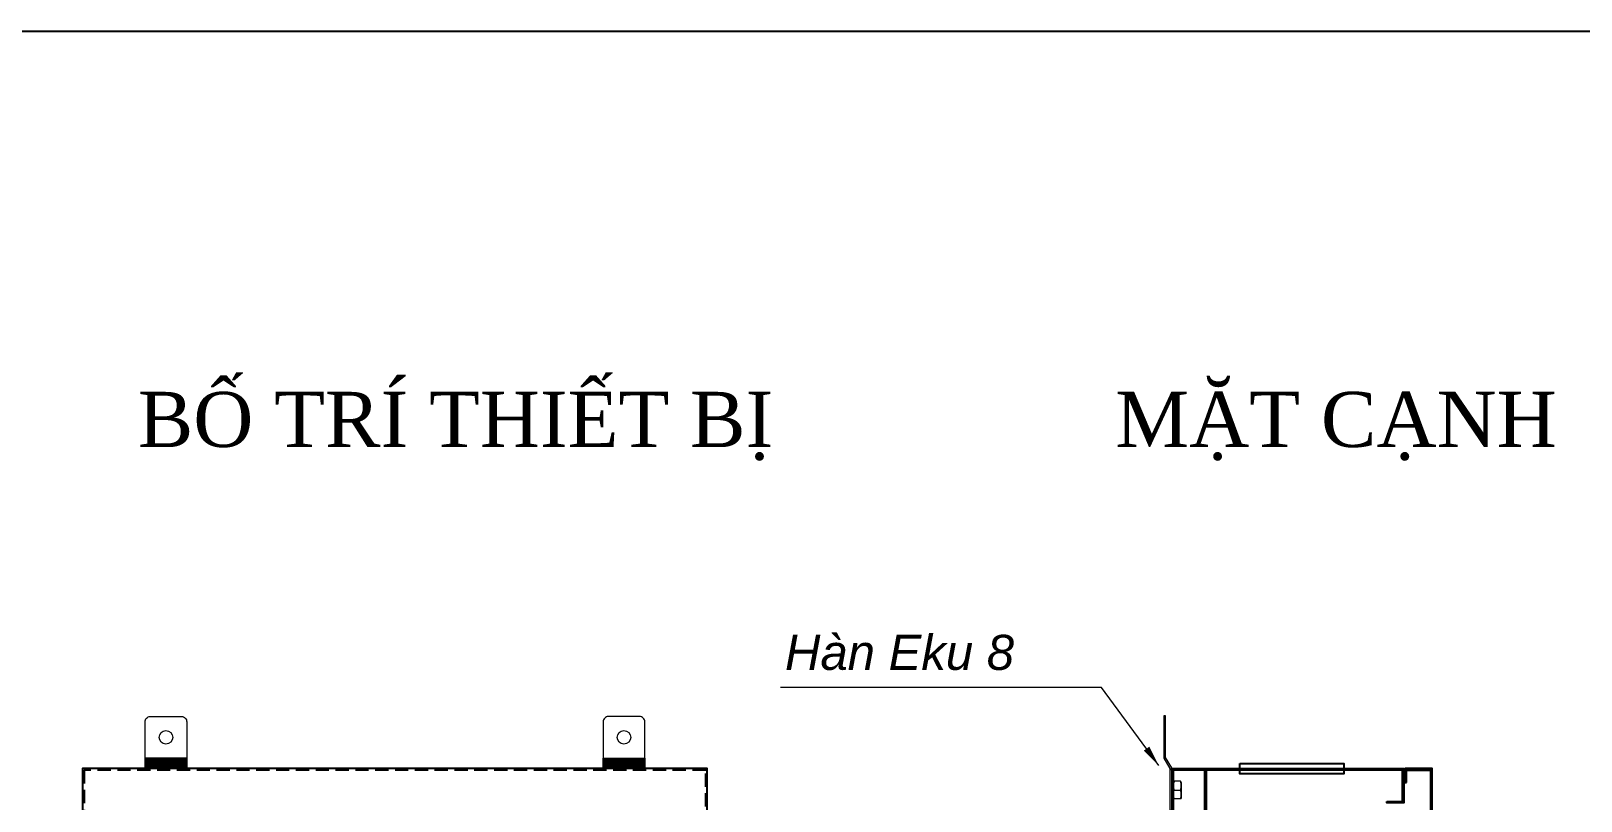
# Model space of a CAD drawing. Header units: millimetres. Extents: x 0 to 4783, y 0 to 3382.
# Drawn here: x 2219 to 3708, y 2642 to 3382 of the extents above; entities that cross this region are included whole.
import ezdxf

# ---------------------------------------------------------------- set-up
doc = ezdxf.new("R2010")
doc.units = ezdxf.units.MM
doc.linetypes.add('HIDDENX2', pattern=[19.05, 12.7, -6.35])
doc.layers.add('0 TĂNG CỨNG', color=7, linetype='Continuous', lineweight=15)
doc.layers.add('ME-DIM', color=8, linetype='Continuous', lineweight=13)
doc.layers.add('1-EMC-ACESS', color=4, linetype='Continuous')
doc.styles.add('Arial', font='arial.ttf')
doc.styles.add('TEXT-ELECTRICAL', font='txt')
doc.dimstyles.new('ME DIM 1-20', dxfattribs={"dimscale": 20, "dimtxt": 2, "dimasz": 1, "dimexe": 0.5, "dimexo": 0.5, "dimgap": 0.5, "dimtad": 1, "dimdec": 0, "dimtxsty": 'TEXT-ELECTRICAL', "dimblk": 'OBLIQUE', "dimcen": 0, "dimdle": 0.5, "dimclrd": 256, "dimclre": 256, "dimclrt": 256, "dimazin": 3, "dimtfac": 1, "dimtdec": 0, "dimtix": 1, "dimtmove": 0, "dimatfit": 3, "dimlwd": -1, "dimlwe": -1})

# ---------------------------------------------------------------- blocks, each defined once
blk = doc.blocks.new('KHUNG CHUẨN')
at = {"color": 7}
blk.add_lwpolyline([(16919.25, -26555.16), (19889.25, -26555.16), (19889.25, -28655.16), (16919.25, -28655.16)], close=True, dxfattribs=at)
at = {"color": 3, "style": 'Arial'}
for tag, p in [('#01', (17055.57, -28580.1)), ('#02', (17431.39, -28580.1)), ('#03', (18030.58, -28580.1)), ('#08', (18751.7, -28580.1)), ('#10', (19064.78, -28580.1)), ('#04', (17024.77, -28634.62)), ('#05', (17308.45, -28633.02)), ('#06', (17632.65, -28633.73)), ('#07', (18002.01, -28634.74)), ('#09', (18753.85, -28632.6)), ('#11', (19060.3, -28625.69)), ('#12', (19806.46, -28628.91))]:
    blk.add_attdef(tag, p, '', height=20, dxfattribs=at)
blk = doc.blocks.new('eku10')
at = {"color": 5}
blk.add_line((53937.9, -17418.7), (53931.9, -17418.7), dxfattribs=at)
blk.add_lwpolyline([(53937.9, -17401.7), (53938.6, -17402.7), (53938.6, -17417.7), (53937.9, -17418.7, 0.176471), (53937.9, -17410.2, 0.176471), (53937.9, -17401.7), (53931.9, -17401.7), (53931.1, -17402.7), (53931.1, -17417.7), (53931.9, -17418.7, -0.176471), (53931.9, -17410.2), (53937.9, -17410.2)], format="xyb", dxfattribs=at)
blk.add_arc((53943.5, -17406), 12.4, 159.984, 200.016, dxfattribs=at)
blk = doc.blocks.new('EKU 10')
at = {"layer": '0 TĂNG CỨNG'}
blk.add_blockref('eku10', (-53934.9, 17418.7), dxfattribs=at)
blk = doc.blocks.new('_Oblique')
at = {"color": 0, "linetype": 'ByBlock', "lineweight": -2}
blk.add_line((-0.5, -0.5), (0.5, 0.5), dxfattribs=at)

msp = doc.modelspace()

# ---------------------------------------------------------------- hatches: boundary and pattern name
at = {"layer": '0 TĂNG CỨNG'}
h = msp.add_hatch(dxfattribs=at)
h.set_pattern_fill('JIS_WOOD', color=256, style=0)
h.set_pattern_definition([(135, (190743.15114, -17269.5827), (0.4999999992, 0.4999999992), [])])
h.paths.add_polyline_path([(2368.7, 2683.6), (2328.7, 2683.6), (2328.7, 2673.6), (2368.7, 2673.6)])
h = msp.add_hatch(dxfattribs=at)
h.set_pattern_fill('JIS_WOOD', color=256, style=0)
h.set_pattern_definition([(45, (85525.3822, -17269.5827), (-0.499999999, 0.499999999), [])])
h.paths.add_polyline_path([(2768.7, 2683.6), (2808.7, 2683.6), (2808.7, 2673.6), (2768.7, 2673.6)])

# ---------------------------------------------------------------- linework, layer by layer
at = {"color": 8}
for p, q in [((3346.5, 2672.1), (3346.5, 1475.1)), ((3348, 2672.1), (3348, 1475.1))]:
    msp.add_line(p, q, dxfattribs=at)
at = {"color": 7}
for points in [[(2268.7, 1473.6), (2868.7, 1473.6), (2868.7, 2673.6), (2268.7, 2673.6)], [(3521.5, 2642.1), (3536.5, 2642.1), (3536.5, 2672.1), (3316.5, 2672.1), (3316.5, 2673.6), (3348, 2673.6), (3348, 2672.1), (3346.5, 2672.1), (3346.5, 2672.1), (3315, 2672.1), (3315, 2673.6), (3538, 2673.6), (3538, 2640.6), (3521.5, 2640.6)], [(3540.5, 2660.1), (3540.5, 2672.1), (3563.5, 2672.1), (3563.5, 1477.1), (3540.5, 1477.1), (3540.5, 1489.1), (3539, 1489.1), (3539, 1475.6), (3565, 1475.6), (3565, 2673.6), (3539, 2673.6), (3539, 2660.1)]]:
    msp.add_lwpolyline(points, close=True, dxfattribs=at)
at = {"color": 7, "linetype": 'HIDDENX2'}
msp.add_lwpolyline([(2270.2, 1475.1), (2867.2, 1475.1), (2867.2, 2672.1), (2270.2, 2672.1)], close=True, dxfattribs=at)
msp.add_lwpolyline([(3315, 1475.1), (3316.5, 1475.1), (3316.5, 2672.1), (3315, 2672.1)], close=True)
at = {"color": 2}
msp.add_lwpolyline([(3380.2, 2678.6), (3480.2, 2678.6), (3480.2, 2668.6), (3380.2, 2668.6)], close=True, dxfattribs=at)
at = {"layer": '0 TĂNG CỨNG'}
for p, q in [((2368.7, 2683.6), (2328.7, 2683.6)), ((2768.7, 2683.6), (2808.7, 2683.6))]:
    msp.add_line(p, q, dxfattribs=at)
for points in [[(2368.7, 2673.6), (2328.7, 2673.6), (2328.7, 2718.6, -0.414214), (2333.7, 2723.6), (2363.7, 2723.6, -0.414214), (2368.7, 2718.6)], [(2768.7, 2673.6), (2808.7, 2673.6), (2808.7, 2718.6, 0.414214), (2803.7, 2723.6), (2773.7, 2723.6, 0.414214), (2768.7, 2718.6)]]:
    msp.add_lwpolyline(points, format="xyb", close=True, dxfattribs=at)
for points in [[(3309, 2724.4), (3307.2, 2724.4), (3307.2, 2683.7), (3313.2, 2673.7), (3313.2, 2633.7), (3315, 2633.7), (3315, 2674.4), (3309, 2684.4)], [(2368.7, 2683.6), (2328.7, 2683.6), (2328.7, 2673.6), (2368.7, 2673.6)], [(2768.7, 2683.6), (2808.7, 2683.6), (2808.7, 2673.6), (2768.7, 2673.6)]]:
    msp.add_lwpolyline(points, close=True, dxfattribs=at)
for centre in [(2348.7, 2703.6), (2788.7, 2703.6)]:
    msp.add_circle(centre, 6.5, dxfattribs=at)

# ---------------------------------------------------------------- block references
at = {"color": 3, "xscale": 1.610510000005888, "yscale": 1.610510000005888, "zscale": 1.610510000005888}
msp.add_blockref('KHUNG CHUẨN', (-27248.6, 46149.4), dxfattribs=at)
msp.add_blockref('EKU 10', (3320.3, 2644.4))

# ---------------------------------------------------------------- texts
at = {"color": 7, "insert": (3053.4, 2785), "char_height": 33.75, "width": 785.055, "attachment_point": 5, "style": 'Arial'}
msp.add_mtext('{\\fArial|b0|i1|c0|p34;Hàn Eku 8}', dxfattribs=at)
at = {"layer": '1-EMC-ACESS', "color": 1, "linetype": 'ByBlock', "lineweight": -2, "char_height": 52.92, "width": 810.522, "attachment_point": 2, "style": 'Arial'}
for s, insert in [('{\\fTimes New Roman|b0|i0|c0|p18;\\C7;BỐ TRÍ THIẾT BỊ}', (2626.9, 3035.5)), ('{\\fTimes New Roman|b0|i0|c0|p18;\\C7;MẶT CẠNH}', (3472.7, 3035.5))]:
    msp.add_mtext(s, dxfattribs=dict(at, insert=insert))

# ---------------------------------------------------------------- leaders
at = {"layer": 'ME-DIM'}
msp.add_leader([(3302.5, 2676.6), (3247.5, 2751.6), (2939.2, 2751.6)], dimstyle='ME DIM 1-20', dxfattribs=at)

doc.saveas('drawing.dxf')
